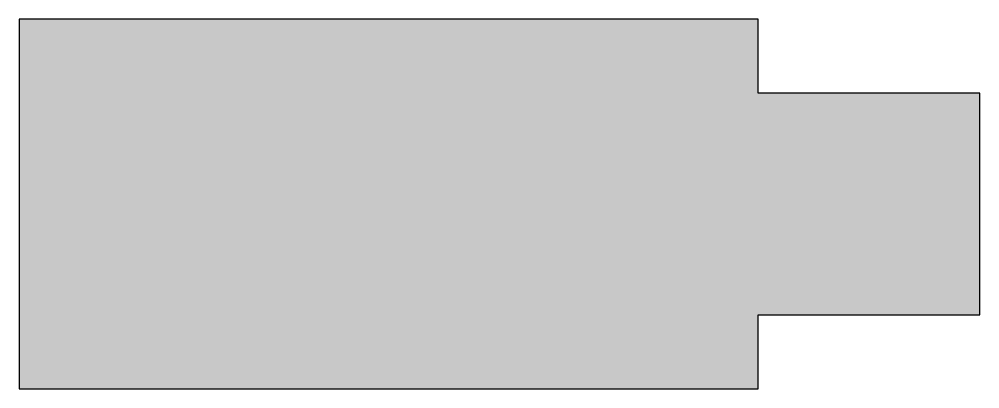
# Model space of a CAD drawing. Header units: millimetres. Extents: x -2916.036 to -2915.906, y 3750.522 to 3750.572.
import ezdxf

# ---------------------------------------------------------------- set-up
doc = ezdxf.new("R2010")
doc.units = ezdxf.units.MM
doc.layers.add('Ele_conduletes', color=2, linetype='Continuous')

msp = doc.modelspace()

# ---------------------------------------------------------------- hatches: boundary and pattern name
at = {"layer": 'Ele_conduletes'}
msp.add_hatch(color=1, dxfattribs=at).paths.add_polyline_path([(-2915.93618, 3750.52161), (-2915.93618, 3750.53161), (-2915.90618, 3750.53161), (-2915.90618, 3750.56161), (-2915.93618, 3750.56161), (-2915.93618, 3750.57161), (-2916.03618, 3750.57161), (-2916.03618, 3750.52161)])

# ---------------------------------------------------------------- linework, layer by layer
for p, q in [((-2915.93618, 3750.57161), (-2916.03618, 3750.57161)), ((-2916.03618, 3750.57161), (-2916.03618, 3750.52161)), ((-2915.93618, 3750.56161), (-2915.93618, 3750.57161)), ((-2915.90618, 3750.56161), (-2915.93618, 3750.56161)), ((-2915.90618, 3750.53161), (-2915.90618, 3750.56161)), ((-2915.93618, 3750.53161), (-2915.90618, 3750.53161)), ((-2915.93618, 3750.52161), (-2915.93618, 3750.53161)), ((-2916.03618, 3750.52161), (-2915.93618, 3750.52161))]:
    msp.add_line(p, q, dxfattribs=at)

doc.saveas('drawing.dxf')
